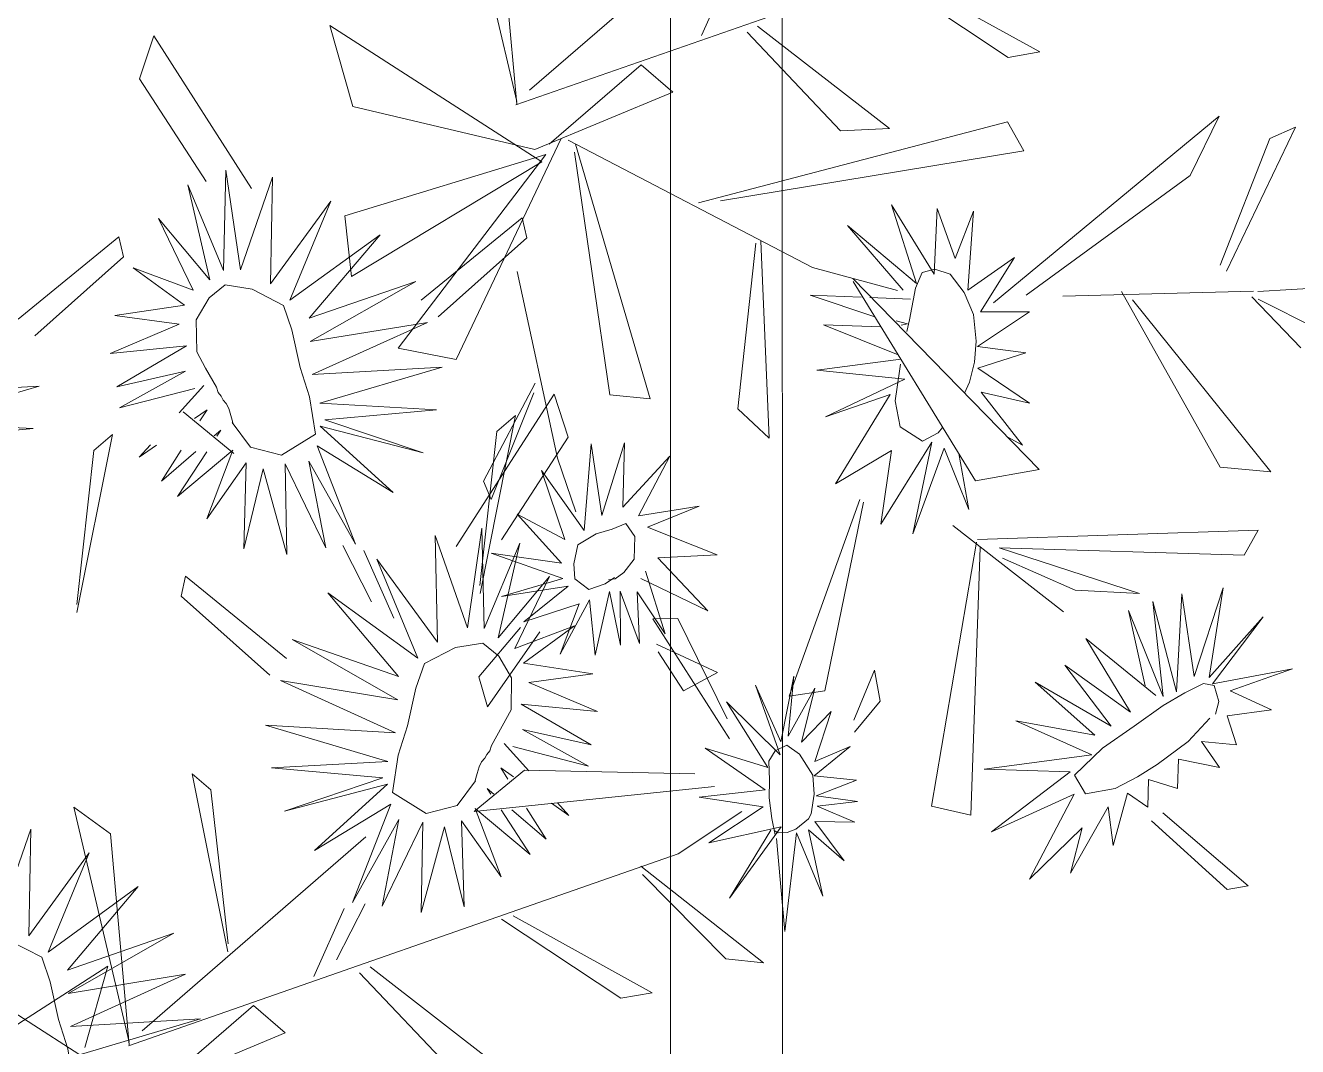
# Model space of a CAD drawing. Header units: inches. Extents: x -422522 to 22891, y -2973 to 414515.
# Drawn here: x 22839.29 to 22870.83, y 4840.91 to 4866.23 of the extents above; entities that cross this region are included whole.
import ezdxf

# ---------------------------------------------------------------- set-up
doc = ezdxf.new("R2010")
doc.units = ezdxf.units.IN
doc.header["$MEASUREMENT"] = 0
doc.layers.add('ARREDAMENTO', color=8, linetype='Continuous', lineweight=13)

msp = doc.modelspace()

# ---------------------------------------------------------------- linework, layer by layer
at = {"layer": 'ARREDAMENTO', "linetype": 'Continuous'}
for p, q in [((22850.10041, 4870.17121, -27.27667), (22851.47347, 4864.34545, -27.27667)), ((22851.46829, 4864.27848, -27.27667), (22851.00292, 4869.50856, -27.27667)), ((22857.33947, 4869.4357, -27.27667), (22851.78788, 4864.62422, -27.27667)), ((22865.07959, 4869.01168, -27.27667), (22851.45006, 4864.25969, -27.27667)), ((22856.05108, 4865.97841, -27.27667), (22856.80033, 4867.65854, -27.27667)), ((22860.98636, 4867.47591, -27.27667), (22864.43676, 4865.57179, -27.27667)), ((22863.65654, 4865.43689, -27.27667), (22860.70418, 4867.39675, -27.27667)), ((22846.83318, 4866.22715, -27.27667), (22847.40541, 4864.21575, -27.27667)), ((22852.09391, 4862.84896, -27.27667), (22846.83318, 4866.22715, -27.27667)), ((22857.44154, 4866.21438, -27.27667), (22860.70906, 4863.6776, -27.27667)), ((22842.46688, 4865.96735, -27.27667), (22842.11454, 4864.90244, -27.27667)), ((22844.89427, 4862.188, -27.27667), (22842.46688, 4865.96735, -27.27667)), ((22859.49953, 4863.61634, -27.27667), (22857.17904, 4866.06628, -27.27667)), ((22864.43676, 4865.57179, -27.27667), (22863.65654, 4865.43689, -27.27667)), ((22854.55575, 4865.25206, -27.27667), (22852.27004, 4863.28675, -27.27667)), ((22855.34032, 4864.5783, -27.27667), (22854.55575, 4865.25206, -27.27667)), ((22842.11454, 4864.90244, -27.27667), (22843.76838, 4862.35642, -27.27667)), ((22851.91654, 4863.15241, -27.27667), (22855.34032, 4864.5783, -27.27667)), ((22847.40541, 4864.21575, -27.27667), (22851.91654, 4863.15241, -27.27667)), ((22868.8882, 4863.97742, -27.27667), (22863.2869, 4859.34966, -27.27667)), ((22868.16985, 4862.50965, -27.27667), (22868.8882, 4863.97742, -27.27667)), ((22863.63297, 4863.83536, -27.27667), (22855.97296, 4861.83465, -27.27667)), ((22860.70906, 4863.6776, -27.27667), (22859.49953, 4863.61634, -27.27667)), ((22864.03809, 4863.12351, -27.27667), (22863.63297, 4863.83536, -27.27667)), ((22869.06946, 4860.13365, -27.27667), (22870.77681, 4863.70673, -27.27667)), ((22870.77681, 4863.70673, -27.27667), (22870.14425, 4863.42562, -27.27667)), ((22852.5736, 4863.42491, -27.27667), (22849.96581, 4857.94775, -27.27667)), ((22858.80211, 4860.22784, -27.27667), (22852.74613, 4863.38459, -27.27667)), ((22870.14425, 4863.42562, -27.27667), (22868.9057, 4860.28783, -27.27667)), ((22852.19156, 4863.03012, -27.27667), (22847.20432, 4861.50958, -27.27667)), ((22848.53161, 4858.2271, -27.27667), (22852.19156, 4863.03012, -27.27667)), ((22853.78038, 4857.07308, -27.27667), (22852.89849, 4863.08312, -27.27667)), ((22852.92242, 4863.28337, -27.27667), (22854.77636, 4856.96901, -27.27667)), ((22856.52031, 4861.87985, -27.27667), (22864.03809, 4863.12351, -27.27667)), ((22847.37254, 4860.00774, -27.27667), (22852.09391, 4862.84896, -27.27667)), ((22844.25646, 4862.64369, -27.27667), (22844.19898, 4860.15331, -27.27667)), ((22844.61586, 4860.17219, -27.27667), (22844.25646, 4862.64369, -27.27667)), ((22845.41666, 4862.46441, -27.27667), (22844.61586, 4860.17219, -27.27667)), ((22845.3629, 4859.81932, -27.27667), (22845.41666, 4862.46441, -27.27667)), ((22864.10104, 4859.54573, -27.27667), (22868.16985, 4862.50965, -27.27667)), ((22843.31454, 4862.27402, -27.27667), (22843.85697, 4859.92461, -27.27667)), ((22844.19898, 4860.15331, -27.27667), (22843.31454, 4862.27402, -27.27667)), ((22846.85974, 4861.87597, -27.27667), (22845.3629, 4859.81932, -27.27667)), ((22845.84583, 4859.41896, -27.27667), (22846.85974, 4861.87597, -27.27667)), ((22860.7618, 4861.78457, -27.27667), (22861.38351, 4859.82925, -27.27667)), ((22861.81609, 4860.06468, -27.27667), (22860.7618, 4861.78457, -27.27667)), ((22842.58437, 4861.44251, -27.27667), (22843.44221, 4859.66329, -27.27667)), ((22843.85697, 4859.92461, -27.27667), (22842.58437, 4861.44251, -27.27667)), ((22847.20432, 4861.50958, -27.27667), (22847.37254, 4860.00774, -27.27667)), ((22851.60309, 4861.45648, -27.27667), (22849.10094, 4859.41597, -27.27667)), ((22851.71698, 4860.96002, -27.27667), (22851.60309, 4861.45648, -27.27667)), ((22861.89224, 4861.68715, -27.27667), (22861.81609, 4860.06468, -27.27667)), ((22862.34084, 4860.45231, -27.27667), (22861.89224, 4861.68715, -27.27667)), ((22862.79052, 4861.62753, -27.27667), (22862.34084, 4860.45231, -27.27667)), ((22862.65725, 4859.66597, -27.27667), (22862.79052, 4861.62753, -27.27667)), ((22859.67032, 4861.26655, -27.27667), (22861.04927, 4859.66594, -27.27667)), ((22861.38351, 4859.82925, -27.27667), (22859.67032, 4861.26655, -27.27667)), ((22841.60702, 4860.98583, -27.27667), (22839.10487, 4858.94532, -27.27667)), ((22841.72091, 4860.48937, -27.27667), (22841.60702, 4860.98583, -27.27667)), ((22848.07934, 4861.04104, -27.27667), (22845.84583, 4859.41896, -27.27667)), ((22846.32412, 4858.97103, -27.27667), (22848.07934, 4861.04104, -27.27667)), ((22849.51788, 4859.00376, -27.27667), (22851.71698, 4860.96002, -27.27667)), ((22856.9497, 4856.72664, -27.27667), (22857.40109, 4860.82807, -27.27667)), ((22857.52224, 4860.87934, -27.27667), (22857.73012, 4855.99927, -27.27667)), ((22839.52181, 4858.53311, -27.27667), (22841.72091, 4860.48937, -27.27667)), ((22863.81436, 4860.47271, -27.27667), (22862.65725, 4859.66597, -27.27667)), ((22862.96819, 4859.12899, -27.27667), (22863.81436, 4860.47271, -27.27667)), ((22841.95966, 4860.22174, -27.27667), (22843.22809, 4859.29631, -27.27667)), ((22843.44221, 4859.66329, -27.27667), (22841.95966, 4860.22174, -27.27667)), ((22858.80211, 4860.22784, -27.27667), (22860.90856, 4859.66057, -27.27667)), ((22861.83184, 4860.188, -27.27667), (22861.52211, 4860.1024, -27.27667)), ((22862.21185, 4860.06393, -27.27667), (22861.83184, 4860.188, -27.27667)), ((22848.96417, 4859.88374, -27.27667), (22846.32412, 4858.97103, -27.27667)), ((22846.34396, 4858.3933, -27.27667), (22848.96417, 4859.88374, -27.27667)), ((22852.47912, 4855.50304, -27.27667), (22851.48163, 4860.12755, -27.27667)), ((22864.42114, 4855.22348, -27.27667), (22859.7995, 4859.95465, -27.27667)), ((22859.81019, 4859.87788, -27.27667), (22862.84009, 4854.93934, -27.27667)), ((22861.52211, 4860.1024, -27.27667), (22861.35589, 4859.71194, -27.27667)), ((22862.56624, 4859.60824, -27.27667), (22862.21185, 4860.06393, -27.27667)), ((22860.00774, 4859.49336, -27.27667), (22858.74545, 4859.54548, -27.27667)), ((22860.34467, 4859.00678, -27.27667), (22858.74545, 4859.54548, -27.27667)), ((22861.35589, 4859.71194, -27.27667), (22861.2085, 4858.92656, -27.27667)), ((22862.79611, 4859.06262, -27.27667), (22862.56624, 4859.60824, -27.27667)), ((22869.73441, 4859.64433, -27.27667), (22865.00572, 4859.51855, -27.27667)), ((22868.91091, 4855.27527, -27.27667), (22866.46221, 4859.63488, -27.27667)), ((22869.84203, 4859.62928, -27.27667), (22871.5652, 4859.73164, -27.27667)), ((22843.22809, 4859.29631, -27.27667), (22841.50804, 4859.03453, -27.27667)), ((22860.22679, 4859.48428, -27.27667), (22861.22989, 4859.44286, -27.27667)), ((22866.73877, 4859.42489, -27.27667), (22870.16576, 4855.1647, -27.27667)), ((22870.90583, 4858.23998, -27.27667), (22869.69809, 4859.49892, -27.27667)), ((22869.853, 4859.44653, -27.27667), (22871.3346, 4858.69856, -27.27667)), ((22841.50804, 4859.03453, -27.27667), (22843.0977, 4858.82131, -27.27667)), ((22860.8774, 4858.90308, -27.27667), (22861.15683, 4858.83132, -27.27667)), ((22861.13843, 4858.64505, -27.27667), (22861.2085, 4858.92656, -27.27667)), ((22862.85659, 4858.40562, -27.27667), (22862.79611, 4859.06262, -27.27667)), ((22862.89577, 4858.27313, -27.27667), (22864.18007, 4859.12479, -27.27667)), ((22864.18007, 4859.12479, -27.27667), (22862.96819, 4859.12899, -27.27667)), ((22843.0977, 4858.82131, -27.27667), (22841.38865, 4858.09565, -27.27667)), ((22849.25229, 4858.86858, -27.27667), (22846.34396, 4858.3933, -27.27667)), ((22846.39919, 4857.57558, -27.27667), (22849.25229, 4858.86858, -27.27667)), ((22860.49645, 4858.75942, -27.27667), (22859.078, 4858.80774, -27.27667)), ((22860.92481, 4858.06116, -27.27667), (22859.078, 4858.80774, -27.27667)), ((22861.15683, 4858.83132, -27.27667), (22860.99669, 4858.79942, -27.27667)), ((22841.38865, 4858.09565, -27.27667), (22843.28173, 4858.28322, -27.27667)), ((22843.28173, 4858.28322, -27.27667), (22841.553, 4857.27302, -27.27667)), ((22862.82206, 4857.88047, -27.27667), (22862.85659, 4858.40562, -27.27667)), ((22864.0896, 4858.11594, -27.27667), (22862.89577, 4858.27313, -27.27667)), ((22849.96581, 4857.94775, -27.27667), (22848.53161, 4858.2271, -27.27667)), ((22860.98883, 4857.95682, -27.27667), (22858.91029, 4857.68033, -27.27667)), ((22862.9032, 4857.72977, -27.27667), (22864.0896, 4858.11594, -27.27667)), ((22841.553, 4857.27302, -27.27667), (22843.25531, 4857.65454, -27.27667)), ((22843.25531, 4857.65454, -27.27667), (22841.61909, 4856.74597, -27.27667)), ((22849.62304, 4857.75888, -27.27667), (22846.39919, 4857.57558, -27.27667)), ((22846.58842, 4856.86271, -27.27667), (22849.62304, 4857.75888, -27.27667)), ((22858.91029, 4857.68033, -27.27667), (22861.09508, 4857.46135, -27.27667)), ((22860.95552, 4857.65642, -27.27667), (22860.84929, 4856.92276, -27.27667)), ((22860.98159, 4857.83339, -27.27667), (22860.95552, 4857.65642, -27.27667)), ((22862.69732, 4857.38718, -27.27667), (22862.82206, 4857.88047, -27.27667)), ((22864.18478, 4856.86871, -27.27667), (22862.9032, 4857.72977, -27.27667)), ((22851.92822, 4857.35795, -27.27667), (22850.6443, 4854.93099, -27.27667)), ((22861.09508, 4857.46135, -27.27667), (22859.12414, 4856.52844, -27.27667)), ((22862.57318, 4857.11522, -27.27667), (22862.69732, 4857.38718, -27.27667)), ((22839.62697, 4857.28823, -27.27667), (22836.40312, 4857.10493, -27.27667)), ((22836.59235, 4856.39206, -27.27667), (22839.62697, 4857.28823, -27.27667)), ((22841.61909, 4856.74597, -27.27667), (22843.48931, 4857.22816, -27.27667)), ((22843.09667, 4856.62458, -27.27667), (22843.7092, 4857.30586, -27.27667)), ((22849.96816, 4853.30875, -27.27667), (22852.39432, 4857.08889, -27.27667)), ((22850.83513, 4854.47833, -27.27667), (22851.89288, 4857.11809, -27.27667)), ((22852.39432, 4857.08889, -27.27667), (22852.74701, 4856.02411, -27.27667)), ((22854.77636, 4856.96901, -27.27667), (22853.78038, 4857.07308, -27.27667)), ((22859.12414, 4856.52844, -27.27667), (22860.72514, 4857.07679, -27.27667)), ((22860.72514, 4857.07679, -27.27667), (22859.37274, 4854.8659, -27.27667)), ((22862.98133, 4857.14108, -27.27667), (22864.18478, 4856.86871, -27.27667)), ((22864.00484, 4855.82199, -27.27667), (22862.98133, 4857.14108, -27.27667)), ((22843.47801, 4856.48139, -27.27667), (22843.78982, 4856.69908, -27.27667)), ((22843.61387, 4856.42343, -27.27667), (22843.78982, 4856.69908, -27.27667)), ((22849.47917, 4856.70346, -27.27667), (22846.58842, 4856.86271, -27.27667)), ((22846.71225, 4856.45468, -27.27667), (22849.47917, 4856.70346, -27.27667)), ((22857.73012, 4855.99927, -27.27667), (22856.9497, 4856.72664, -27.27667)), ((22860.84929, 4856.92276, -27.27667), (22860.97891, 4856.28024, -27.27667)), ((22839.48309, 4856.23281, -27.27667), (22836.59235, 4856.39206, -27.27667)), ((22843.19982, 4856.64649, -27.27667), (22844.45109, 4855.61873, -27.27667)), ((22849.15226, 4855.63391, -27.27667), (22846.71225, 4856.45468, -27.27667)), ((22851.43991, 4856.55949, -27.27667), (22850.56138, 4852.14585, -27.27667)), ((22850.9773, 4856.15976, -27.27667), (22851.43991, 4856.55949, -27.27667)), ((22836.71618, 4855.98403, -27.27667), (22839.48309, 4856.23281, -27.27667)), ((22841.44384, 4856.08884, -27.27667), (22840.56531, 4851.6752, -27.27667)), ((22840.98122, 4855.68911, -27.27667), (22841.44384, 4856.08884, -27.27667)), ((22843.96574, 4856.05203, -27.27667), (22844.13036, 4856.19336, -27.27667)), ((22844.03658, 4856.04962, -27.27667), (22844.13036, 4856.19336, -27.27667)), ((22846.59889, 4856.29769, -27.27667), (22849.15226, 4855.63391, -27.27667)), ((22848.40858, 4854.65308, -27.27667), (22846.59889, 4856.29769, -27.27667)), ((22850.55462, 4852.34071, -27.27667), (22850.9773, 4856.15976, -27.27667)), ((22860.97891, 4856.28024, -27.27667), (22861.52652, 4855.92413, -27.27667)), ((22861.52652, 4855.92413, -27.27667), (22861.91378, 4856.13318, -27.27667)), ((22862.02889, 4856.26151, -27.27667), (22861.91378, 4856.13318, -27.27667)), ((22842.38426, 4855.83216, -27.27667), (22842.10732, 4855.52405, -27.27667)), ((22842.53774, 4855.82472, -27.27667), (22842.10732, 4855.52405, -27.27667)), ((22846.51995, 4855.80644, -27.27667), (22848.40858, 4854.65308, -27.27667)), ((22847.471, 4853.36754, -27.27667), (22846.51995, 4855.80644, -27.27667)), ((22852.74701, 4856.02411, -27.27667), (22851.09401, 4853.47754, -27.27667)), ((22853.14331, 4853.70687, -27.27667), (22853.318, 4855.85584, -27.27667)), ((22853.318, 4855.85584, -27.27667), (22853.58191, 4854.07703, -27.27667)), ((22853.58191, 4854.07703, -27.27667), (22854.1398, 4855.8798, -27.27667)), ((22854.1398, 4855.8798, -27.27667), (22854.10017, 4854.28623, -27.27667)), ((22860.49492, 4853.8628, -27.27667), (22861.75974, 4855.90112, -27.27667)), ((22861.75974, 4855.90112, -27.27667), (22861.28686, 4853.62724, -27.27667)), ((22861.28686, 4853.62724, -27.27667), (22862.06984, 4855.75262, -27.27667)), ((22862.06984, 4855.75262, -27.27667), (22862.68148, 4854.22633, -27.27667)), ((22863.63211, 4856.03121, -27.27667), (22864.00484, 4855.82199, -27.27667)), ((22840.55854, 4851.87006, -27.27667), (22840.98122, 4855.68911, -27.27667)), ((22843.1517, 4855.69907, -27.27667), (22842.66355, 4854.93405, -27.27667)), ((22843.5157, 4855.6657, -27.27667), (22842.66355, 4854.93405, -27.27667)), ((22843.06127, 4854.55403, -27.27667), (22844.42826, 4855.69776, -27.27667)), ((22843.78331, 4855.6612, -27.27667), (22843.06127, 4854.55403, -27.27667)), ((22844.42826, 4855.69776, -27.27667), (22843.78234, 4853.99704, -27.27667)), ((22846.3152, 4855.42675, -27.27667), (22847.471, 4853.36754, -27.27667)), ((22846.7334, 4853.27651, -27.27667), (22846.3152, 4855.42675, -27.27667)), ((22852.47912, 4855.50304, -27.27667), (22852.93627, 4854.16751, -27.27667)), ((22854.10017, 4854.28623, -27.27667), (22855.26063, 4855.55044, -27.27667)), ((22855.26063, 4855.55044, -27.27667), (22854.48535, 4854.07456, -27.27667)), ((22859.37274, 4854.8659, -27.27667), (22860.76, 4855.68972, -27.27667)), ((22860.76, 4855.68972, -27.27667), (22860.49492, 4853.8628, -27.27667)), ((22862.42661, 4855.61329, -27.27667), (22862.68148, 4854.22633, -27.27667)), ((22843.78234, 4853.99704, -27.27667), (22844.76198, 4855.3869, -27.27667)), ((22844.76198, 4855.3869, -27.27667), (22844.70197, 4853.25337, -27.27667)), ((22844.70197, 4853.25337, -27.27667), (22845.18354, 4855.23777, -27.27667)), ((22845.18354, 4855.23777, -27.27667), (22845.76705, 4853.11382, -27.27667)), ((22845.72624, 4855.36076, -27.27667), (22846.7334, 4853.27651, -27.27667)), ((22845.76705, 4853.11382, -27.27667), (22845.72624, 4855.36076, -27.27667)), ((22852.0789, 4855.19723, -27.27667), (22853.14331, 4853.70687, -27.27667)), ((22852.65783, 4853.48842, -27.27667), (22852.0789, 4855.19723, -27.27667)), ((22862.84009, 4854.93934, -27.27667), (22864.42114, 4855.22348, -27.27667)), ((22870.16576, 4855.1647, -27.27667), (22868.91091, 4855.27527, -27.27667)), ((22850.6443, 4854.93099, -27.27667), (22850.83513, 4854.47833, -27.27667)), ((22858.2222, 4849.60171, -27.27667), (22859.97185, 4854.47842, -27.27667)), ((22854.48535, 4854.07456, -27.27667), (22855.99327, 4854.31483, -27.27667)), ((22855.99327, 4854.31483, -27.27667), (22854.71411, 4853.78738, -27.27667)), ((22860.06703, 4854.41041, -27.27667), (22859.11103, 4849.73501, -27.27667)), ((22851.47611, 4854.11207, -27.27667), (22852.65783, 4853.48842, -27.27667)), ((22852.57892, 4852.90174, -27.27667), (22851.47611, 4854.11207, -27.27667)), ((22849.44569, 4853.58498, -27.27667), (22850.24724, 4851.29303, -27.27667)), ((22849.50031, 4850.93992, -27.27667), (22849.44569, 4853.58498, -27.27667)), ((22850.24724, 4851.29303, -27.27667), (22850.60583, 4853.76465, -27.27667)), ((22850.60583, 4853.76465, -27.27667), (22850.66413, 4851.27429, -27.27667)), ((22854.71411, 4853.78738, -27.27667), (22856.43536, 4853.10843, -27.27667)), ((22865.02715, 4851.68881, -27.27667), (22862.28101, 4853.8281, -27.27667)), ((22862.89033, 4853.48454, -27.27667), (22869.85262, 4853.71356, -27.27667)), ((22869.85262, 4853.71356, -27.27667), (22869.50344, 4853.09388, -27.27667)), ((22847.86623, 4851.94305, -27.27667), (22847.15544, 4853.33629, -27.27667)), ((22848.42504, 4851.53515, -27.27667), (22847.67524, 4853.21503, -27.27667)), ((22850.66413, 4851.27429, -27.27667), (22851.54786, 4853.39529, -27.27667)), ((22851.54786, 4853.39529, -27.27667), (22851.00621, 4851.0457, -27.27667)), ((22862.86848, 4853.41891, -27.27667), (22861.75075, 4846.86968, -27.27667)), ((22862.72962, 4846.65241, -27.27667), (22862.95899, 4853.29056, -27.27667)), ((22863.42684, 4853.28131, -27.27667), (22866.91185, 4852.14928, -27.27667)), ((22869.50344, 4853.09388, -27.27667), (22863.42684, 4853.28131, -27.27667)), ((22848.0028, 4852.99608, -27.27667), (22849.50031, 4850.93992, -27.27667)), ((22849.01751, 4850.5394, -27.27667), (22848.0028, 4852.99608, -27.27667)), ((22850.8323, 4853.14467, -27.27667), (22852.57892, 4852.90174, -27.27667)), ((22852.60763, 4852.51547, -27.27667), (22850.8323, 4853.14467, -27.27667)), ((22856.43536, 4853.10843, -27.27667), (22854.96488, 4853.02687, -27.27667)), ((22854.96488, 4853.02687, -27.27667), (22856.21059, 4851.71787, -27.27667)), ((22865.31133, 4852.22596, -27.27667), (22863.51576, 4853.0252, -27.27667)), ((22854.66338, 4852.69989, -27.27667), (22855.14562, 4851.14678, -27.27667)), ((22843.14586, 4852.07853, -27.27667), (22843.25959, 4852.57503, -27.27667)), ((22843.25959, 4852.57503, -27.27667), (22845.76241, 4850.53534, -27.27667)), ((22851.00621, 4851.0457, -27.27667), (22852.27831, 4852.56401, -27.27667)), ((22851.09244, 4852.07361, -27.27667), (22852.60763, 4852.51547, -27.27667)), ((22852.74383, 4852.32974, -27.27667), (22851.09244, 4852.07361, -27.27667)), ((22852.27831, 4852.56401, -27.27667), (22851.42106, 4850.78452, -27.27667)), ((22851.64622, 4851.44463, -27.27667), (22852.74383, 4852.32974, -27.27667)), ((22856.21059, 4851.71787, -27.27667), (22854.54911, 4852.52016, -27.27667)), ((22868.98173, 4852.28465, -27.27667), (22868.26755, 4850.08913, -27.27667)), ((22868.6368, 4850.06551, -27.27667), (22868.98173, 4852.28465, -27.27667)), ((22845.3456, 4850.123, -27.27667), (22843.14586, 4852.07853, -27.27667)), ((22846.78347, 4852.16075, -27.27667), (22849.01751, 4850.5394, -27.27667)), ((22848.53938, 4850.09131, -27.27667), (22846.78347, 4852.16075, -27.27667)), ((22853.26946, 4851.98594, -27.27667), (22852.54618, 4850.64068, -27.27667)), ((22853.41424, 4850.61389, -27.27667), (22853.26946, 4851.98594, -27.27667)), ((22853.771, 4852.19643, -27.27667), (22853.41424, 4850.61389, -27.27667)), ((22854.04421, 4850.86151, -27.27667), (22853.771, 4852.19643, -27.27667)), ((22854.03089, 4852.20314, -27.27667), (22854.04421, 4850.86151, -27.27667)), ((22854.51621, 4850.90583, -27.27667), (22854.03089, 4852.20314, -27.27667)), ((22854.45616, 4852.18375, -27.27667), (22854.51621, 4850.90583, -27.27667)), ((22855.14562, 4851.14678, -27.27667), (22854.45616, 4852.18375, -27.27667)), ((22866.91185, 4852.14928, -27.27667), (22865.31133, 4852.22596, -27.27667)), ((22867.95583, 4852.135, -27.27667), (22867.82343, 4849.70517, -27.27667)), ((22868.26755, 4850.08913, -27.27667), (22867.95583, 4852.135, -27.27667)), ((22853.0194, 4851.89076, -27.27667), (22851.64622, 4851.44463, -27.27667)), ((22852.54618, 4850.64068, -27.27667), (22853.0194, 4851.89076, -27.27667)), ((22866.63768, 4851.72413, -27.27667), (22867.04996, 4849.85971, -27.27667)), ((22867.49341, 4849.59631, -27.27667), (22866.63768, 4851.72413, -27.27667)), ((22867.24238, 4851.94624, -27.27667), (22867.49341, 4849.59631, -27.27667)), ((22867.82343, 4849.70517, -27.27667), (22867.24238, 4851.94624, -27.27667)), ((22851.42106, 4850.78452, -27.27667), (22852.90342, 4851.34345, -27.27667)), ((22852.90342, 4851.34345, -27.27667), (22851.6353, 4850.41761, -27.27667)), ((22855.4614, 4851.5294, -27.27667), (22854.84123, 4851.5168, -27.27667)), ((22854.84123, 4851.5168, -27.27667), (22856.7449, 4848.5467, -27.27667)), ((22856.68242, 4849.0366, -27.27667), (22855.4614, 4851.5294, -27.27667)), ((22869.97781, 4851.5701, -27.27667), (22868.6368, 4850.06551, -27.27667)), ((22868.71709, 4849.90491, -27.27667), (22869.97781, 4851.5701, -27.27667)), ((22850.52837, 4850.08275, -27.27667), (22851.55997, 4851.30313, -27.27667)), ((22852.04543, 4851.19819, -27.27667), (22850.74685, 4849.33832, -27.27667)), ((22865.58198, 4851.02904, -27.27667), (22866.69008, 4849.20531, -27.27667)), ((22867.3155, 4849.61504, -27.27667), (22865.58198, 4851.02904, -27.27667)), ((22845.89902, 4851.00315, -27.27667), (22848.53938, 4850.09131, -27.27667)), ((22848.51972, 4849.51358, -27.27667), (22845.89902, 4851.00315, -27.27667)), ((22854.93357, 4850.89377, -27.27667), (22856.44324, 4850.18408, -27.27667)), ((22855.6054, 4849.73691, -27.27667), (22854.97727, 4850.70181, -27.27667)), ((22851.6353, 4850.41761, -27.27667), (22853.35544, 4850.15639, -27.27667)), ((22850.74685, 4849.33832, -27.27667), (22850.52837, 4850.08275, -27.27667)), ((22853.35544, 4850.15639, -27.27667), (22851.76584, 4849.94265, -27.27667)), ((22856.44324, 4850.18408, -27.27667), (22855.6054, 4849.73691, -27.27667)), ((22858.34195, 4850.09449, -27.27667), (22858.01793, 4848.46627, -27.27667)), ((22858.19622, 4848.61181, -27.27667), (22858.34195, 4850.09449, -27.27667)), ((22860.34061, 4850.24895, -27.27667), (22859.82571, 4849.0021, -27.27667)), ((22860.4816, 4849.47679, -27.27667), (22860.34061, 4850.24895, -27.27667)), ((22865.05496, 4850.37266, -27.27667), (22866.20524, 4848.85443, -27.27667)), ((22866.69008, 4849.20531, -27.27667), (22865.05496, 4850.37266, -27.27667)), ((22870.7, 4850.27433, -27.27667), (22868.71709, 4849.90491, -27.27667)), ((22869.15557, 4849.73656, -27.27667), (22870.7, 4850.27433, -27.27667)), ((22845.61124, 4849.9879, -27.27667), (22848.51972, 4849.51358, -27.27667)), ((22848.46476, 4848.69584, -27.27667), (22845.61124, 4849.9879, -27.27667)), ((22851.76584, 4849.94265, -27.27667), (22853.47514, 4849.21755, -27.27667)), ((22857.3848, 4849.87474, -27.27667), (22857.9992, 4848.14409, -27.27667)), ((22858.01793, 4848.46627, -27.27667), (22857.3848, 4849.87474, -27.27667)), ((22858.86334, 4849.80013, -27.27667), (22858.19622, 4848.61181, -27.27667)), ((22858.53092, 4848.46145, -27.27667), (22858.86334, 4849.80013, -27.27667)), ((22864.32345, 4849.95127, -27.27667), (22865.79836, 4848.63198, -27.27667)), ((22866.20524, 4848.85443, -27.27667), (22864.32345, 4849.95127, -27.27667)), ((22868.4954, 4849.91711, -27.27667), (22868.0321, 4849.68406, -27.27667)), ((22868.75708, 4849.86197, -27.27667), (22868.4954, 4849.91711, -27.27667)), ((22868.8751, 4849.46948, -27.27667), (22868.75708, 4849.86197, -27.27667)), ((22856.66639, 4849.4622, -27.27667), (22857.69073, 4847.83428, -27.27667)), ((22857.9992, 4848.14409, -27.27667), (22856.66639, 4849.4622, -27.27667)), ((22859.11103, 4849.73501, -27.27667), (22858.2222, 4849.60171, -27.27667)), ((22859.84454, 4848.70425, -27.27667), (22860.4816, 4849.47679, -27.27667)), ((22868.0321, 4849.68406, -27.27667), (22867.49463, 4849.3721, -27.27667)), ((22868.79526, 4849.15689, -27.27667), (22868.8751, 4849.46948, -27.27667)), ((22870.18233, 4849.25871, -27.27667), (22869.15557, 4849.73656, -27.27667)), ((22851.58199, 4849.4045, -27.27667), (22853.31105, 4848.39487, -27.27667)), ((22853.47514, 4849.21755, -27.27667), (22851.58199, 4849.4045, -27.27667)), ((22859.26385, 4849.22138, -27.27667), (22858.53092, 4848.46145, -27.27667)), ((22858.85875, 4847.98289, -27.27667), (22859.26385, 4849.22138, -27.27667)), ((22867.49463, 4849.3721, -27.27667), (22866.7747, 4848.86021, -27.27667)), ((22869.08231, 4849.10983, -27.27667), (22870.18233, 4849.25871, -27.27667)), ((22845.24085, 4848.87808, -27.27667), (22848.46476, 4848.69584, -27.27667)), ((22848.27576, 4847.9829, -27.27667), (22845.24085, 4848.87808, -27.27667)), ((22863.84684, 4848.98723, -27.27667), (22865.72396, 4848.14971, -27.27667)), ((22865.79836, 4848.63198, -27.27667), (22863.84684, 4848.98723, -27.27667)), ((22866.7747, 4848.86021, -27.27667), (22865.99638, 4848.31289, -27.27667)), ((22868.11804, 4848.4773, -27.27667), (22868.65157, 4849.05852, -27.27667)), ((22869.31763, 4848.39444, -27.27667), (22869.08231, 4849.10983, -27.27667)), ((22851.60862, 4848.77583, -27.27667), (22853.24514, 4847.86779, -27.27667)), ((22853.31105, 4848.39487, -27.27667), (22851.60862, 4848.77583, -27.27667)), ((22851.7676, 4847.74592, -27.27667), (22851.15484, 4848.427, -27.27667)), ((22853.24514, 4847.86779, -27.27667), (22851.37475, 4848.34937, -27.27667)), ((22856.14408, 4848.30757, -27.27667), (22857.62935, 4847.28132, -27.27667)), ((22857.69073, 4847.83428, -27.27667), (22856.14408, 4848.30757, -27.27667)), ((22857.87738, 4848.24808, -27.27667), (22857.72108, 4847.98631, -27.27667)), ((22858.16669, 4848.39008, -27.27667), (22857.87738, 4848.24808, -27.27667)), ((22858.47717, 4848.16686, -27.27667), (22858.16669, 4848.39008, -27.27667)), ((22858.84346, 4847.62555, -27.27667), (22859.73472, 4848.35335, -27.27667)), ((22859.73472, 4848.35335, -27.27667), (22858.85875, 4847.98289, -27.27667)), ((22865.99638, 4848.31289, -27.27667), (22865.29485, 4847.64014, -27.27667)), ((22867.34432, 4847.90975, -27.27667), (22868.11804, 4848.4773, -27.27667)), ((22868.44577, 4848.47685, -27.27667), (22869.31763, 4848.39444, -27.27667)), ((22868.89703, 4847.83436, -27.27667), (22868.44577, 4848.47685, -27.27667)), ((22845.38507, 4847.82271, -27.27667), (22848.27576, 4847.9829, -27.27667)), ((22857.72108, 4847.98631, -27.27667), (22857.73464, 4847.52221, -27.27667)), ((22858.80734, 4847.63836, -27.27667), (22858.47717, 4848.16686, -27.27667)), ((22865.72396, 4848.14971, -27.27667), (22863.05556, 4847.79361, -27.27667)), ((22866.85638, 4847.599, -27.27667), (22867.34432, 4847.90975, -27.27667)), ((22867.84818, 4847.30808, -27.27667), (22867.87991, 4848.03764, -27.27667)), ((22867.87991, 4848.03764, -27.27667), (22868.89703, 4847.83436, -27.27667)), ((22843.42437, 4847.67809, -27.27667), (22844.30435, 4843.26474, -27.27667)), ((22843.88712, 4847.27851, -27.27667), (22843.42437, 4847.67809, -27.27667)), ((22848.15206, 4847.57483, -27.27667), (22845.38507, 4847.82271, -27.27667)), ((22845.71233, 4846.75326, -27.27667), (22848.15206, 4847.57483, -27.27667)), ((22851.66444, 4847.7678, -27.27667), (22850.41351, 4846.73963, -27.27667)), ((22851.25046, 4847.5446, -27.27667), (22851.07442, 4847.82019, -27.27667)), ((22851.3863, 4847.60261, -27.27667), (22851.07442, 4847.82019, -27.27667)), ((22855.88274, 4847.67705, -27.27667), (22851.66444, 4847.7678, -27.27667)), ((22858.83935, 4847.17269, -27.27667), (22858.80734, 4847.63836, -27.27667)), ((22859.89284, 4847.51939, -27.27667), (22858.84346, 4847.62555, -27.27667)), ((22863.05556, 4847.79361, -27.27667), (22865.18998, 4847.72304, -27.27667)), ((22865.18998, 4847.72304, -27.27667), (22863.23803, 4846.23576, -27.27667)), ((22865.29485, 4847.64014, -27.27667), (22865.57432, 4847.17543, -27.27667)), ((22866.30819, 4847.3078, -27.27667), (22866.85638, 4847.599, -27.27667)), ((22867.11356, 4846.84708, -27.27667), (22867.12997, 4847.53793, -27.27667)), ((22867.12997, 4847.53793, -27.27667), (22867.84818, 4847.30808, -27.27667)), ((22844.31105, 4843.45961, -27.27667), (22843.88712, 4847.27851, -27.27667)), ((22848.26548, 4847.41788, -27.27667), (22845.71233, 4846.75326, -27.27667)), ((22846.45633, 4845.77267, -27.27667), (22848.26548, 4847.41788, -27.27667)), ((22850.41351, 4846.73963, -27.27667), (22856.36881, 4847.36324, -27.27667)), ((22850.82787, 4847.17065, -27.27667), (22850.73405, 4847.31436, -27.27667)), ((22850.89871, 4847.17309, -27.27667), (22850.73405, 4847.31436, -27.27667)), ((22857.62935, 4847.28132, -27.27667), (22855.99489, 4847.09913, -27.27667)), ((22857.73464, 4847.52221, -27.27667), (22857.73125, 4847.07925, -27.27667)), ((22858.89161, 4847.12889, -27.27667), (22859.89284, 4847.51939, -27.27667)), ((22865.57432, 4847.17543, -27.27667), (22866.30819, 4847.3078, -27.27667)), ((22848.34458, 4846.92665, -27.27667), (22846.45633, 4845.77267, -27.27667)), ((22847.39433, 4844.48744, -27.27667), (22848.34458, 4846.92665, -27.27667)), ((22852.32679, 4846.94625, -27.27667), (22852.75731, 4846.64572, -27.27667)), ((22852.48027, 4846.95373, -27.27667), (22852.75731, 4846.64572, -27.27667)), ((22855.99489, 4847.09913, -27.27667), (22857.57797, 4846.85704, -27.27667)), ((22857.73125, 4847.07925, -27.27667), (22857.7905, 4846.56672, -27.27667)), ((22858.77066, 4846.68507, -27.27667), (22858.83935, 4847.17269, -27.27667)), ((22859.91983, 4846.98948, -27.27667), (22858.89161, 4847.12889, -27.27667)), ((22858.92125, 4846.8726, -27.27667), (22859.91983, 4846.98948, -27.27667)), ((22863.23803, 4846.23576, -27.27667), (22865.28961, 4847.17254, -27.27667)), ((22865.28961, 4847.17254, -27.27667), (22864.18, 4845.06235, -27.27667)), ((22866.25506, 4845.90265, -27.27667), (22866.61519, 4847.19938, -27.27667)), ((22866.61519, 4847.19938, -27.27667), (22867.11356, 4846.84708, -27.27667)), ((22840.49022, 4846.84754, -27.27667), (22841.86329, 4841.02178, -27.27667)), ((22841.39274, 4846.18489, -27.27667), (22840.49022, 4846.84754, -27.27667)), ((22850.43631, 4846.81867, -27.27667), (22851.08278, 4845.11815, -27.27667)), ((22851.80368, 4845.67538, -27.27667), (22850.43631, 4846.81867, -27.27667)), ((22851.08127, 4846.78232, -27.27667), (22851.80368, 4845.67538, -27.27667)), ((22851.34888, 4846.7869, -27.27667), (22852.20127, 4846.05553, -27.27667)), ((22851.71286, 4846.82039, -27.27667), (22852.20127, 4846.05553, -27.27667)), ((22855.4694, 4845.68801, -27.27667), (22857.04881, 4846.74464, -27.27667)), ((22857.57797, 4846.85704, -27.27667), (22856.23491, 4845.96513, -27.27667)), ((22858.69883, 4846.55622, -27.27667), (22858.77066, 4846.68507, -27.27667)), ((22859.85539, 4846.47661, -27.27667), (22858.92125, 4846.8726, -27.27667)), ((22861.75075, 4846.86968, -27.27667), (22862.72962, 4846.65241, -27.27667)), ((22865.19969, 4845.21248, -27.27667), (22866.13073, 4846.85343, -27.27667)), ((22866.13073, 4846.85343, -27.27667), (22866.25506, 4845.90265, -27.27667)), ((22867.48639, 4846.70864, -27.27667), (22869.60555, 4844.90085, -27.27667)), ((22839.42283, 4846.30372, -27.27667), (22838.62203, 4844.0115, -27.27667)), ((22839.36908, 4843.65864, -27.27667), (22839.42283, 4846.30372, -27.27667)), ((22848.54945, 4846.54703, -27.27667), (22847.39433, 4844.48744, -27.27667)), ((22848.13196, 4844.39666, -27.27667), (22848.54945, 4846.54703, -27.27667)), ((22849.13844, 4846.48124, -27.27667), (22848.13196, 4844.39666, -27.27667)), ((22849.09836, 4844.23428, -27.27667), (22849.13844, 4846.48124, -27.27667)), ((22849.68118, 4846.35842, -27.27667), (22849.09836, 4844.23428, -27.27667)), ((22850.1634, 4844.37419, -27.27667), (22849.68118, 4846.35842, -27.27667)), ((22850.10268, 4846.5077, -27.27667), (22850.1634, 4844.37419, -27.27667)), ((22851.08278, 4845.11815, -27.27667), (22850.10268, 4846.5077, -27.27667)), ((22856.23491, 4845.96513, -27.27667), (22858.02188, 4846.35958, -27.27667)), ((22858.02188, 4846.35958, -27.27667), (22856.74699, 4844.59096, -27.27667)), ((22857.7905, 4846.56672, -27.27667), (22857.87665, 4846.16172, -27.27667)), ((22858.17212, 4846.22346, -27.27667), (22858.38845, 4846.30137, -27.27667)), ((22858.38845, 4846.30137, -27.27667), (22858.69883, 4846.55622, -27.27667)), ((22858.70273, 4846.287, -27.27667), (22859.58353, 4845.52165, -27.27667)), ((22859.05774, 4844.64116, -27.27667), (22858.70273, 4846.287, -27.27667)), ((22858.86098, 4846.49381, -27.27667), (22859.85539, 4846.47661, -27.27667)), ((22859.58353, 4845.52165, -27.27667), (22858.86098, 4846.49381, -27.27667)), ((22864.18, 4845.06235, -27.27667), (22865.49075, 4846.33526, -27.27667)), ((22865.49075, 4846.33526, -27.27667), (22865.19969, 4845.21248, -27.27667)), ((22869.07953, 4844.80683, -27.27667), (22867.20312, 4846.50822, -27.27667)), ((22841.8581, 4840.95481, -27.27667), (22841.39274, 4846.18489, -27.27667)), ((22847.72928, 4846.11203, -27.27667), (22842.17769, 4841.30055, -27.27667)), ((22856.74699, 4844.59096, -27.27667), (22857.76789, 4846.27472, -27.27667)), ((22857.8478, 4846.26853, -27.27667), (22857.95464, 4846.21041, -27.27667)), ((22857.91281, 4846.06922, -27.27667), (22858.1181, 4843.76778, -27.27667)), ((22857.95464, 4846.21041, -27.27667), (22858.17212, 4846.22346, -27.27667)), ((22858.1181, 4843.76778, -27.27667), (22858.40653, 4846.21527, -27.27667)), ((22858.40653, 4846.21527, -27.27667), (22859.05774, 4844.64116, -27.27667)), ((22840.86592, 4845.71529, -27.27667), (22839.36908, 4843.65864, -27.27667)), ((22839.85201, 4843.25828, -27.27667), (22840.86592, 4845.71529, -27.27667)), ((22855.4694, 4845.68801, -27.27667), (22841.83988, 4840.93602, -27.27667)), ((22854.54264, 4845.38922, -27.27667), (22857.58664, 4842.9911, -27.27667)), ((22856.65721, 4843.09001, -27.27667), (22854.58479, 4845.17714, -27.27667)), ((22842.08551, 4844.88036, -27.27667), (22839.85201, 4843.25828, -27.27667)), ((22840.33029, 4842.81034, -27.27667), (22842.08551, 4844.88036, -27.27667)), ((22869.60555, 4844.90085, -27.27667), (22869.07953, 4844.80683, -27.27667)), ((22846.99957, 4843.06282, -27.27667), (22847.7099, 4844.45629, -27.27667)), ((22846.44089, 4842.65474, -27.27667), (22847.19014, 4844.33487, -27.27667)), ((22854.04636, 4842.11322, -27.27667), (22851.094, 4844.07308, -27.27667)), ((22851.37618, 4844.15224, -27.27667), (22854.82657, 4842.24812, -27.27667)), ((22842.97034, 4843.72305, -27.27667), (22840.33029, 4842.81034, -27.27667)), ((22840.35014, 4842.23261, -27.27667), (22842.97034, 4843.72305, -27.27667)), ((22836.06874, 4839.52424, -27.27667), (22841.32836, 4842.90415, -27.27667)), ((22842.48372, 4839.52529, -27.27667), (22837.22299, 4842.90348, -27.27667)), ((22841.32836, 4842.90415, -27.27667), (22840.75679, 4840.89256, -27.27667)), ((22847.83135, 4842.89071, -27.27667), (22851.09888, 4840.35393, -27.27667)), ((22857.58664, 4842.9911, -27.27667), (22856.65721, 4843.09001, -27.27667)), ((22843.25846, 4842.70789, -27.27667), (22840.35014, 4842.23261, -27.27667)), ((22840.40537, 4841.41489, -27.27667), (22843.25846, 4842.70789, -27.27667)), ((22849.88934, 4840.29267, -27.27667), (22847.56886, 4842.74261, -27.27667)), ((22854.82657, 4842.24812, -27.27667), (22854.04636, 4842.11322, -27.27667)), ((22844.94557, 4841.92839, -27.27667), (22842.65985, 4839.96308, -27.27667)), ((22845.73014, 4841.25463, -27.27667), (22844.94557, 4841.92839, -27.27667)), ((22843.62922, 4841.59819, -27.27667), (22840.40537, 4841.41489, -27.27667)), ((22840.5946, 4840.70202, -27.27667), (22843.62922, 4841.59819, -27.27667)), ((22842.30636, 4839.82874, -27.27667), (22845.73014, 4841.25463, -27.27667))]:
    msp.add_line(p, q, dxfattribs=at)
at = {"layer": 'ARREDAMENTO', "elevation": -27.27667}
for points in [[(22825.73247, 4753.18944), (22825.70974, 4891.77351), (22858.04602, 4891.77882), (22858.06875, 4753.19475)], [(22828.50369, 4755.96158), (22828.48187, 4889.00229), (22855.27479, 4889.00668), (22855.29661, 4755.96597)]]:
    msp.add_lwpolyline(points, close=True, dxfattribs=at)
at = {"layer": 'ARREDAMENTO', "linetype": 'Continuous', "elevation": -27.27667}
for points in [[(22844.02463, 4857.25898), (22843.75263, 4857.73537), (22843.5359, 4858.13682), (22843.52352, 4858.93262), (22843.84007, 4859.47511), (22844.23579, 4859.79472), (22844.912, 4859.68794), (22845.68512, 4859.28989), (22845.89347, 4858.67863), (22846.1018, 4857.74869), (22846.33172, 4857.01961), (22846.4778, 4856.09479), (22845.64025, 4855.57157), (22844.87023, 4855.77062), (22844.41445, 4856.38257)], [(22844.02463, 4857.25898), (22844.0626, 4857.12566), (22844.1377, 4857.03517), (22844.18899, 4856.94292), (22844.26581, 4856.85405), (22844.32698, 4856.72995), (22844.37874, 4856.56068), (22844.42741, 4856.38525), (22844.41445, 4856.38257)], [(22853.7434, 4852.48815), (22853.91236, 4852.50885), (22854.12545, 4852.66749), (22854.37693, 4852.99835), (22854.39551, 4853.56273), (22854.17768, 4853.88274), (22853.83201, 4853.74113), (22853.43801, 4853.62345), (22852.98169, 4853.34881), (22852.88667, 4852.87792), (22852.90855, 4852.51237), (22853.25586, 4852.24303), (22853.66027, 4852.38686), (22853.88998, 4852.54422)], [(22850.83943, 4848.38001), (22851.11127, 4848.85649), (22851.32787, 4849.25802), (22851.33998, 4850.05382), (22851.02326, 4850.5962), (22850.62743, 4850.91568), (22849.95126, 4850.80869), (22849.17826, 4850.41038), (22848.97012, 4849.79906), (22848.7621, 4848.86904), (22848.53241, 4848.13989), (22848.38664, 4847.21502), (22849.22435, 4846.69208), (22849.99431, 4846.89138), (22850.44989, 4847.50348)], [(22850.83943, 4848.38001), (22850.80149, 4848.24669), (22850.72642, 4848.15617), (22850.67517, 4848.0639), (22850.59837, 4847.97501), (22850.53724, 4847.85089), (22850.48555, 4847.6816), (22850.43694, 4847.50615), (22850.44989, 4847.50348)], [(22838.0308, 4841.09829), (22837.75881, 4841.57468), (22837.54208, 4841.97614), (22837.5297, 4842.77194), (22837.84624, 4843.31442), (22838.24197, 4843.63403), (22838.91818, 4843.52725), (22839.6913, 4843.12921), (22839.89964, 4842.51795), (22840.10797, 4841.588), (22840.33789, 4840.85892), (22840.48397, 4839.9341), (22839.64643, 4839.41088), (22838.8764, 4839.60994), (22838.42063, 4840.22189)]]:
    msp.add_lwpolyline(points, dxfattribs=at)

doc.saveas('drawing.dxf')
